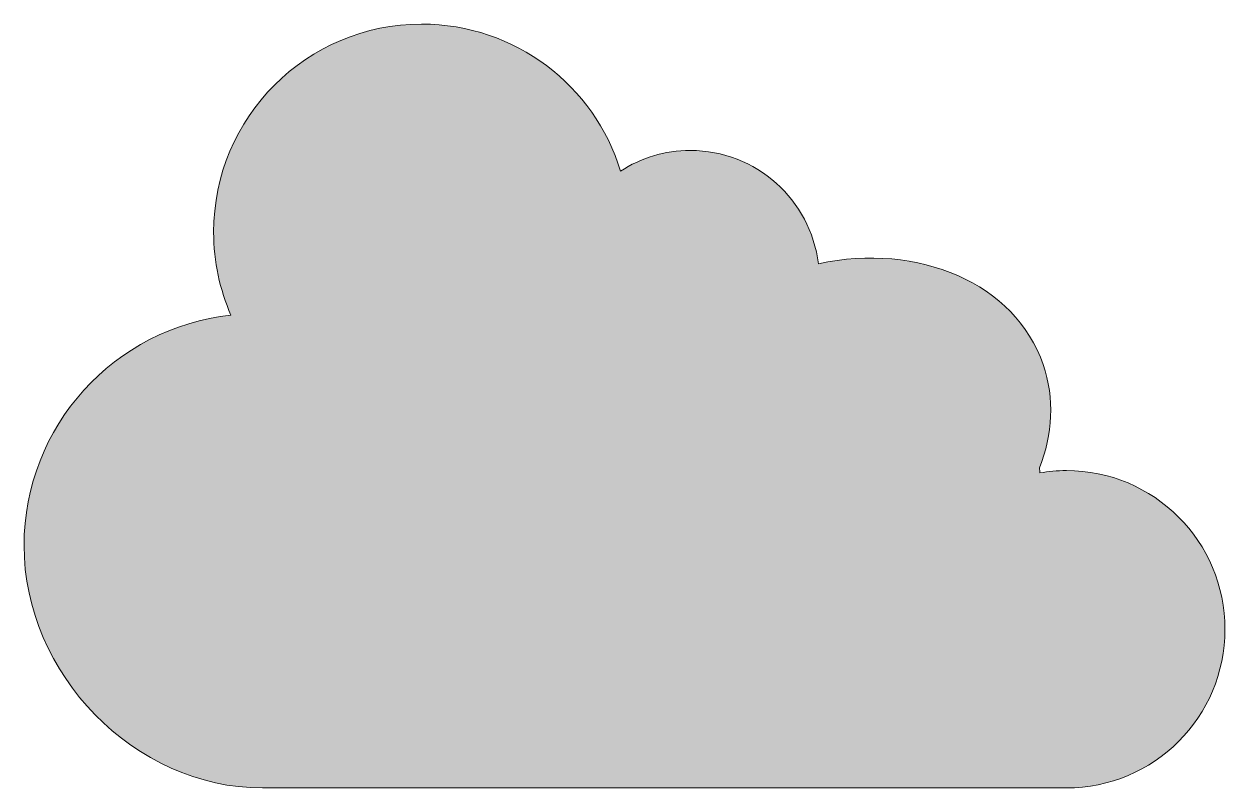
# Model space of a CAD drawing. Header units: inches. Extents: x 0 to 102, y 0 to 65.
import ezdxf

# ---------------------------------------------------------------- set-up
doc = ezdxf.new("R2010")
doc.units = ezdxf.units.IN
doc.header["$MEASUREMENT"] = 0
doc.layers.add('Layer 1', color=7, linetype='Continuous')

msp = doc.modelspace()

# ---------------------------------------------------------------- hatches: boundary and pattern name
at = {"layer": 'Layer 1', "true_color": 0xa2bbd4}
h = msp.add_hatch(color=9, dxfattribs=at)
h.dxf.hatch_style = 2
edge = h.paths.add_edge_path()
edge.add_spline(control_points=[(88.18, 26.85), (87.41, 26.85), (86.67, 26.77), (85.94, 26.65), (85.94, 26.79), (85.92, 26.92), (85.91, 27.07), (87.02, 29.9), (87.21, 32.94), (86.22, 35.81), (83.86, 42.67), (75.66, 46.17), (67.2, 44.34), (66.54, 49.74), (61.95, 53.92), (56.37, 53.92), (54.2, 53.92), (52.17, 53.28), (50.47, 52.18), (48.26, 59.38), (41.57, 64.61), (33.64, 64.61), (23.92, 64.61), (16.04, 56.73), (16.04, 47.01), (16.04, 44.51), (16.57, 42.14), (17.51, 39.99), (7.67, 38.94), (0, 30.62), (0, 20.5), (0, 9.67), (9.34, 0), (20.17, 0), (25.38, 0), (83.41, 0), (88.18, 0), (95.59, 0), (101.6, 6.01), (101.6, 13.42), (101.6, 20.84), (95.59, 26.85), (88.18, 26.85)], knot_values=[0, 0, 0, 0, 1, 1, 1, 2, 2, 2, 3, 3, 3, 4, 4, 4, 5, 5, 5, 6, 6, 6, 7, 7, 7, 8, 8, 8, 9, 9, 9, 10, 10, 10, 11, 11, 11, 12, 12, 12, 13, 13, 13, 14, 14, 14, 14], degree=3, periodic=1)

# ---------------------------------------------------------------- linework, layer by layer
at = {"layer": 'Layer 1', "lineweight": 0}
msp.add_open_spline([(88.18, 26.85), (87.41, 26.85), (86.67, 26.77), (85.94, 26.65), (85.94, 26.79), (85.92, 26.92), (85.91, 27.07), (87.02, 29.9), (87.21, 32.94), (86.22, 35.81), (83.86, 42.67), (75.66, 46.17), (67.2, 44.34), (66.54, 49.74), (61.95, 53.92), (56.37, 53.92), (54.2, 53.92), (52.17, 53.28), (50.47, 52.18), (48.26, 59.38), (41.57, 64.61), (33.64, 64.61), (23.92, 64.61), (16.04, 56.73), (16.04, 47.01), (16.04, 44.51), (16.57, 42.14), (17.51, 39.99), (7.67, 38.94), (0, 30.62), (0, 20.5), (0, 9.67), (9.34, 0), (20.17, 0), (25.38, 0), (83.41, 0), (88.18, 0), (95.59, 0), (101.6, 6.01), (101.6, 13.42), (101.6, 20.84), (95.59, 26.85), (88.18, 26.85)], degree=3, knots=[0, 0, 0, 0, 1, 1, 1, 2, 2, 2, 3, 3, 3, 4, 4, 4, 5, 5, 5, 6, 6, 6, 7, 7, 7, 8, 8, 8, 9, 9, 9, 10, 10, 10, 11, 11, 11, 12, 12, 12, 13, 13, 13, 14, 14, 14, 14], dxfattribs=at)

doc.saveas('drawing.dxf')
